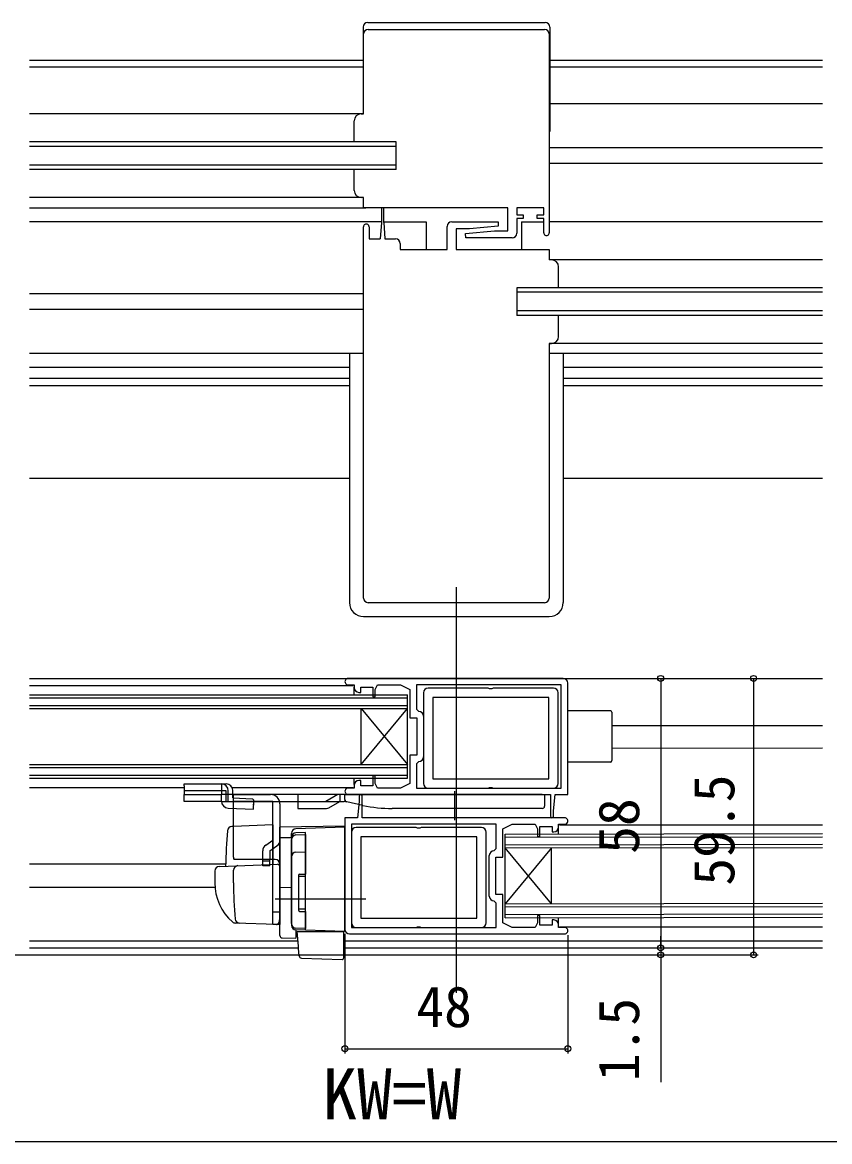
# Model space of a CAD drawing. Units: millimetres, scale not verified. Extents: x -525 to 525, y -780 to 776.
# Drawn here: x -93.5 to 80.4, y -606.8 to -365.9 of the extents above; entities that cross this region are included whole.
import ezdxf
from ezdxf.enums import TextEntityAlignment as Align

# ---------------------------------------------------------------- set-up
doc = ezdxf.new("R2010")
doc.units = ezdxf.units.MM
doc.header["$LTSCALE"] = 4
for name, color, linetype in [('0-2_YKK_11', 7, 'Continuous'), ('0-3_YKK_12', 2, 'Continuous'), ('0-4_YKK_13', 4, 'Continuous'), ('0-6_YKK_D', 6, 'Continuous')]:
    doc.layers.add(name, color=color, linetype=linetype)
doc.styles.add('ＭＳ ゴシック', font='')
doc.styles.get('ＭＳ ゴシック').set_extended_font_data('MS Gothic')

msp = doc.modelspace()

# ---------------------------------------------------------------- linework, layer by layer
at = {"layer": '0-2_YKK_11'}
for p, q in [((-19.999, -385.599), (-19.999, -368.399)), ((-18.999, -367.399), (19.001, -367.399)), ((20.001, -368.399), (20.001, -411.199)), ((-19.999, -489.799), (-19.999, -409.899)), ((-14.399, -412.499), (-13.099, -412.499)), ((20.001, -434.999), (20.001, -489.799)), ((19.001, -490.799), (-18.999, -490.799)), ((22.996, -507.099), (-23.304, -507.099)), ((-7.104, -510.199), (-7.104, -529.699)), ((21.896, -529.699), (21.896, -510.199)), ((-7.104, -515.199), (-7.104, -523.999)), ((-22.604, -540.199), (-22.604, -559.699)), ((6.396, -559.699), (6.396, -540.199)), ((7.096, -553.999), (7.096, -545.199)), ((-23.004, -562.099), (23.296, -562.099))]:
    msp.add_line(p, q, dxfattribs=at)
for points in [[(12.001, -412.299), (2.023, -412.299), (1.981, -411.343), (8.194, -410.799), (11.071, -410.799), (11.071, -405.799), (-19.999, -405.799), (-19.999, -403.599)], [(18.801, -411.199), (18.801, -408.099), (17.401, -408.099), (17.401, -407.299), (18.801, -407.299), (18.801, -405.799), (13.001, -405.799), (13.001, -407.299), (14.401, -407.299), (14.401, -408.099), (13.001, -408.099), (13.001, -411.299)], [(-0.999, -408.799), (8.979, -408.799), (9.021, -409.756), (2.808, -410.299), (-0.069, -410.299), (-0.069, -414.799), (20.001, -414.799), (20.001, -416.999)], [(-18.799, -409.899), (-18.799, -412.499), (-17.399, -412.499)], [(-12.099, -413.499), (-12.099, -414.799), (-1.999, -414.799), (-1.999, -409.799)], [(-23.304, -532.099), (20.296, -532.099), (20.296, -536.799), (20.596, -537.099), (20.896, -536.799), (20.896, -535.599), (21.296, -532.099), (23.996, -532.099), (23.996, -508.099)], [(-23.304, -508.499), (-22.004, -508.499), (-22.004, -509.099)], [(-21.004, -510.099), (-20.604, -510.099), (-20.604, -508.999), (-18.004, -508.999), (-18.004, -511.099), (-17.504, -511.099), (-17.504, -509.499), (-17.004, -508.499), (-12.004, -508.499), (-10.004, -509.499), (-10.004, -515.599), (-8.504, -515.599), (-8.504, -523.599), (-10.004, -523.599), (-10.004, -529.699), (-12.004, -530.699), (-17.004, -530.699), (-17.504, -529.699), (-17.504, -528.099), (-18.004, -528.099), (-18.004, -530.199), (-20.604, -530.199), (-20.604, -529.099), (-21.004, -529.099)], [(-8.604, -530.699), (22.596, -530.699), (22.596, -508.499), (-8.604, -508.499), (-8.604, -513.699), (-8.104, -514.199)], [(20.896, -509.199), (7.916, -509.199), (7.656, -509.349), (7.136, -509.349), (6.876, -509.199), (-6.104, -509.199)], [(-8.104, -524.999), (-8.604, -525.499), (-8.604, -530.699)], [(23.296, -537.099), (-20.304, -537.099), (-20.304, -532.399), (-20.604, -532.099), (-20.904, -532.399), (-20.904, -533.599), (-21.304, -537.099), (-24.004, -537.099), (-24.004, -561.099)], [(-22.004, -530.099), (-22.004, -530.699), (-23.304, -530.699)], [(-6.104, -530.699), (6.876, -530.699), (7.136, -530.549), (7.656, -530.549), (7.916, -530.699), (20.896, -530.699)], [(8.596, -538.499), (-22.604, -538.499), (-22.604, -560.699), (8.596, -560.699), (8.596, -555.499), (8.096, -554.999)], [(5.396, -539.199), (-7.584, -539.199), (-7.844, -539.349), (-8.364, -539.349), (-8.624, -539.199), (-21.604, -539.199)], [(8.096, -544.199), (8.596, -543.699), (8.596, -538.499)], [(20.996, -559.099), (20.596, -559.099), (20.596, -560.199), (17.996, -560.199), (17.996, -558.099), (17.496, -558.099), (17.496, -559.699), (16.996, -560.699), (11.996, -560.699), (9.996, -559.699), (9.996, -553.599), (8.496, -553.599), (8.496, -545.599), (9.996, -545.599), (9.996, -539.499), (11.996, -538.499), (16.996, -538.499), (17.496, -539.499), (17.496, -541.099), (17.996, -541.099), (17.996, -538.999), (20.596, -538.999), (20.596, -540.099), (20.996, -540.099)], [(21.996, -539.099), (21.996, -538.499), (23.296, -538.499)], [(-21.604, -560.699), (-8.624, -560.699), (-8.364, -560.549), (-7.844, -560.549), (-7.584, -560.699), (5.396, -560.699)], [(23.296, -560.699), (21.996, -560.699), (21.996, -560.099)]]:
    msp.add_lwpolyline(points, dxfattribs=at)
for points in [[(19.896, -511.199), (-5.104, -511.199), (-5.104, -528.699), (19.896, -528.699)], [(4.396, -541.199), (-20.604, -541.199), (-20.604, -558.699), (4.396, -558.699)]]:
    msp.add_lwpolyline(points, close=True, dxfattribs=at)
for centre, radius, start, end in [((-18.999, -368.399), 1, 89.99998, 179.99996), ((19.001, -368.399), 1, 0, 89.99998), ((-19.399, -409.899), 0.6, 359.99998, 180.00002), ((-0.999, -409.799), 1, 89.99998, 179.99996), ((12.001, -411.299), 1, 270, 359.99998), ((19.401, -411.199), 0.6, 179.99996, 0), ((-13.099, -413.499), 1, 0, 89.99998), ((-18.999, -489.799), 1, 180.00002, 270), ((19.001, -489.799), 1, 270, 359.99998), ((-23.304, -507.799), 0.7, 89.99999, 270.00001), ((22.996, -508.099), 1, 0.00001, 89.99999), ((-21.004, -509.099), 1, 180.00001, 269.99999), ((-6.104, -510.199), 1, 90.00001, 179.99999), ((20.896, -510.199), 1, 0.00001, 89.99999), ((-8.104, -515.199), 1, 0.00001, 89.99999), ((-8.104, -523.999), 1, 270.00001, 359.99999), ((-21.004, -530.099), 1, 90.00001, 179.99999), ((-6.104, -529.699), 1, 180.00001, 269.99999), ((20.896, -529.699), 1, 270.00001, 359.99999), ((-23.304, -531.399), 0.7, 89.99999, 270.00001), ((23.296, -537.799), 0.7, 269.99999, 90.00001), ((-21.604, -540.199), 1, 90.00001, 179.99999), ((5.396, -540.199), 1, 0.00001, 89.99999), ((20.996, -539.099), 1, 270.00001, 359.99999), ((8.096, -545.199), 1, 90.00001, 179.99999), ((8.096, -553.999), 1, 180.00001, 269.99999), ((-23.004, -561.099), 1, 180.00001, 269.99999), ((-21.604, -559.699), 1, 180.00001, 269.99999), ((5.396, -559.699), 1, 270.00001, 359.99999), ((20.996, -560.099), 1, 0.00001, 89.99999), ((23.296, -561.399), 0.7, 269.99999, 90.00001)]:
    msp.add_arc(centre, radius, start, end, dxfattribs=at)
at = {"layer": '0-3_YKK_12'}
for p, q in [((-20.099, -374.099), (-91.954, -374.099)), ((-91.954, -375.499), (-20.099, -375.499)), ((78.871, -374.099), (20.101, -374.099)), ((20.101, -375.499), (78.871, -375.499)), ((78.871, -383.399), (20.101, -383.399)), ((-12.999, -391.599), (-91.954, -391.599)), ((-12.999, -392.599), (-91.954, -392.599)), ((-12.999, -397.599), (-12.999, -391.599)), ((78.871, -392.899), (20.001, -392.899)), ((-12.999, -396.599), (-91.954, -396.599)), ((78.871, -396.299), (20.001, -396.299)), ((-12.999, -397.599), (-91.954, -397.599)), ((-91.954, -405.799), (-19.499, -405.799)), ((-16.149, -408.799), (-91.954, -408.799)), ((-15.649, -408.799), (-6.499, -408.799)), ((-6.499, -408.799), (-6.499, -414.799)), ((14.001, -408.799), (18.801, -408.799)), ((14.001, -408.799), (14.001, -414.799)), ((78.871, -408.799), (20.001, -408.799)), ((13.001, -422.999), (13.001, -428.999)), ((78.871, -422.999), (13.001, -422.999)), ((-19.999, -424.299), (-91.954, -424.299)), ((78.871, -423.999), (13.001, -423.999)), ((-19.999, -427.699), (-91.954, -427.699)), ((78.871, -427.999), (13.001, -427.999)), ((78.871, -428.999), (13.001, -428.999)), ((78.871, -437.199), (20.001, -437.199)), ((-22.999, -440.199), (-91.954, -440.199)), ((78.871, -440.199), (23.001, -440.199)), ((-91.954, -442.469), (-22.999, -442.469)), ((23.001, -442.469), (78.871, -442.469)), ((-22.999, -444.099), (-91.954, -444.099)), ((78.871, -444.099), (23.001, -444.099)), ((-22.999, -464.099), (-91.954, -464.099)), ((78.871, -464.099), (23.001, -464.099)), ((-0.004, -574.812), (-0.004, -487.443)), ((-91.954, -507.1), (78.871, -507.1)), ((-91.954, -508.597), (-22.207, -508.597)), ((-91.954, -510.6), (-10.504, -510.6)), ((-22.004, -510.6), (-22.004, -508.999)), ((-10.504, -528.6), (-10.504, -510.6)), ((-91.954, -511.3), (-10.504, -511.3)), ((-91.954, -512.9), (-10.504, -512.9)), ((-91.954, -513.6), (-10.504, -513.6)), ((-20.504, -525.6), (-20.504, -513.6)), ((-20.504, -525.6), (-10.504, -513.6)), ((-20.504, -513.6), (-10.504, -525.6)), ((33.496, -517.233), (78.871, -517.211)), ((78.871, -522.133), (33.496, -522.163)), ((-91.954, -525.6), (-10.504, -525.6)), ((-91.954, -526.3), (-10.504, -526.3)), ((-91.954, -527.9), (-10.504, -527.9)), ((-91.954, -528.6), (-10.504, -528.6)), ((-21.991, -529.939), (-21.99, -528.6)), ((-91.954, -530.6), (-58.604, -530.6)), ((-48.277, -530.6), (-22.205, -530.6)), ((21.987, -540.571), (21.998, -538.953)), ((22.193, -538.602), (78.871, -538.6)), ((10.496, -540.599), (78.871, -540.476)), ((10.496, -558.599), (10.496, -540.599)), ((10.496, -541.299), (78.871, -541.176)), ((10.496, -542.899), (78.871, -542.776)), ((10.496, -543.599), (78.871, -543.476)), ((20.496, -555.599), (10.496, -543.599)), ((20.496, -543.599), (10.496, -555.599)), ((20.496, -555.599), (20.496, -543.599)), ((-49.677, -547.1), (-91.954, -547.1)), ((-51.968, -552.1), (-91.954, -552.1)), ((10.496, -555.599), (78.871, -555.476)), ((10.496, -556.299), (78.871, -556.176)), ((10.496, -557.896), (78.871, -557.775)), ((10.496, -558.599), (78.871, -558.476)), ((21.997, -560.231), (21.997, -558.57)), ((22.2, -560.602), (78.871, -560.602)), ((-91.954, -563.6), (-34.129, -563.6)), ((-24.304, -563.6), (78.871, -563.6)), ((-91.954, -565.1), (-33.998, -565.1)), ((-24.304, -565.1), (78.871, -565.1))]:
    msp.add_line(p, q, dxfattribs=at)
at = {"layer": '0-4_YKK_13'}
for p, q in [((-19.099, -365.899), (19.101, -365.899)), ((-20.099, -366.899), (-20.099, -385.599)), ((20.101, -366.899), (20.101, -389.395)), ((-19.999, -385.601), (-91.954, -385.6)), ((-21.999, -391.599), (-21.999, -387.099)), ((-20.499, -385.599), (-19.999, -385.599)), ((20.101, -389.395), (20.001, -389.395)), ((-21.999, -402.099), (-21.999, -397.599)), ((-19.999, -403.599), (-91.954, -403.6)), ((-19.999, -403.599), (-20.499, -403.599)), ((-16.149, -406.049), (-16.149, -408.999)), ((-15.649, -408.999), (-15.649, -406.049)), ((-16.149, -408.999), (-16.399, -412.499)), ((-15.649, -408.999), (-15.399, -412.499)), ((-17.399, -412.499), (-16.399, -412.499)), ((-15.399, -412.499), (-14.399, -412.499)), ((20.501, -416.999), (20.001, -416.999)), ((78.871, -416.999), (20.001, -416.999)), ((22.001, -422.999), (22.001, -418.499)), ((22.001, -433.499), (22.001, -428.999)), ((20.001, -434.999), (20.501, -434.999)), ((78.871, -434.999), (20.001, -434.999)), ((-19.999, -437.199), (-91.954, -437.199)), ((-22.999, -437.199), (-22.999, -490.797)), ((23.001, -437.199), (23.001, -490.797)), ((-19.999, -493.797), (20.001, -493.797)), ((33.196, -514.1), (24.03, -514.1)), ((33.496, -514.4), (33.496, -524.8)), ((33.196, -525.1), (24.03, -525.1)), ((-58.604, -530.238), (-58.604, -529.799)), ((-50.604, -529.799), (-49.604, -529.799)), ((-58.604, -530.238), (-58.604, -532.099)), ((-50.604, -531.299), (-58.604, -531.299)), ((-50.604, -530.238), (-50.604, -532.099)), ((-49.604, -531.299), (-50.604, -531.299)), ((-24.004, -532.099), (-50.604, -532.099)), ((-50.604, -533.51), (-50.604, -532.099)), ((-49.604, -533.599), (-49.604, -531.299)), ((-49.138, -532.099), (-49.138, -531.299)), ((-49.138, -533.509), (-49.138, -532.099)), ((-48.104, -532.099), (-48.104, -531.299)), ((-48.104, -532.799), (-48.104, -532.099)), ((-48.004, -545.599), (-48.004, -532.099)), ((-48.004, -532.099), (-40.004, -532.099)), ((-34.104, -532.099), (-34.104, -533.599)), ((-25.506, -532.099), (-28.106, -533.599)), ((-25.104, -532.099), (-25.104, -533.599)), ((18.496, -532.099), (-23.504, -532.099)), ((-0.404, -531.399), (-0.404, -537.599)), ((18.496, -532.099), (18.996, -532.099)), ((18.996, -532.099), (18.996, -534.599)), ((-50.604, -533.599), (-24.159, -533.599)), ((-48.104, -532.799), (-43.904, -532.99)), ((-39.504, -533.599), (-48.004, -533.599)), ((-43.904, -532.99), (-43.613, -533.299)), ((-43.673, -535.239), (-43.622, -533.599)), ((-43.622, -533.599), (-43.613, -533.299)), ((-39.504, -546.099), (-39.504, -533.599)), ((-38.004, -534.099), (-38.004, -541.926)), ((-34.104, -533.599), (-34.104, -535.099)), ((-27.472, -534.965), (-25.104, -533.599)), ((-24.159, -533.599), (-24.054, -533.449)), ((-23.849, -533.599), (-24.159, -533.599)), ((-24.054, -533.449), (-23.954, -533.449)), ((-23.954, -533.449), (-23.849, -533.599)), ((-23.849, -533.599), (-23.798, -533.599)), ((-20.112, -534.433), (-23.609, -533.684)), ((-49.15, -535.009), (-43.673, -535.239)), ((-34.104, -535.099), (-27.972, -535.099)), ((18.496, -535.099), (-13.826, -535.099)), ((-48.004, -538.948), (-48.331, -538.96)), ((-39.504, -538.651), (-48.004, -538.948)), ((-39.504, -538.651), (-39.504, -546.099)), ((-24.004, -538.899), (-38.004, -539.143)), ((-38.004, -539.6), (-38.004, -539.588)), ((-38.004, -539.8), (-38.004, -539.6)), ((-24.004, -539.099), (-34.539, -539.467)), ((-24.004, -561.599), (-24.004, -538.899)), ((-41.049, -542.979), (-39.504, -541.926)), ((-38.004, -541.372), (-35.504, -541.338)), ((-38.004, -541.926), (-38.004, -560.099)), ((-35.504, -541.332), (-35.504, -540.466)), ((-35.504, -541.332), (-35.504, -560.232)), ((-35.504, -559.873), (-35.504, -541.795)), ((-32.504, -540.266), (-34.539, -540.329)), ((-34.539, -540.796), (-32.504, -540.725)), ((-32.504, -543.922), (-32.504, -540.266)), ((-32.504, -540.725), (-32.504, -549.243)), ((-40.204, -544.219), (-38.659, -543.165)), ((-40.204, -544.219), (-40.204, -546.099)), ((-34.539, -544.496), (-32.504, -544.425)), ((-32.504, -544.887), (-32.504, -543.922)), ((-39.004, -546.099), (-47.87, -546.099)), ((-41.704, -546.349), (-40.204, -546.349)), ((-40.204, -547.426), (-40.204, -546.099)), ((-39.504, -546.099), (-39.504, -547.151)), ((-52.004, -548.554), (-52.004, -551.099)), ((-51.039, -547.554), (-47.252, -547.422)), ((-48.004, -551.099), (-48.004, -548.396)), ((-47.252, -547.422), (-38.521, -547.117)), ((-38.004, -547.617), (-38.004, -558.099)), ((-33.704, -549.243), (-32.504, -549.243)), ((-38.004, -551.399), (-38.004, -550.799)), ((-34.004, -549.543), (-34.004, -556.943)), ((-32.504, -549.743), (-34.004, -549.743)), ((-38.004, -552.399), (-38.004, -551.799)), ((-35.504, -552.099), (-38.004, -552.143)), ((-19.504, -554.599), (-39.004, -554.599)), ((-38.004, -555.399), (-38.004, -554.799)), ((-38.004, -556.399), (-38.004, -555.799)), ((-38.004, -556.399), (-38.004, -555.799)), ((-38.004, -556.399), (-38.004, -555.799)), ((-38.004, -556.399), (-38.004, -558.099)), ((-38.004, -556.399), (-38.004, -558.099)), ((-38.004, -557.399), (-39.504, -557.399)), ((-38.042, -558.354), (-38.236, -559.647)), ((-38.004, -558.099), (-38.042, -558.354)), ((-32.504, -556.743), (-34.004, -556.743)), ((-33.704, -557.243), (-32.504, -557.243)), ((-32.504, -557.243), (-32.504, -560.943)), ((-46.745, -559.794), (-47.593, -559.764)), ((-38.748, -560.073), (-47.577, -559.765)), ((-32.504, -560.943), (-34.539, -560.872)), ((-32.504, -561.302), (-34.539, -561.231)), ((-34.539, -561.231), (-34.539, -563.016)), ((-37.513, -562.964), (-34.539, -563.016)), ((-33.988, -565.209), (-34.028, -564.753)), ((-33.847, -566.826), (-33.988, -565.209)), ((-24.304, -565.578), (-24.304, -567.288)), ((-33.366, -567.283), (-24.614, -567.588))]:
    msp.add_line(p, q, dxfattribs=at)
for points in [[(-58.604, -529.799), (-50.604, -529.799), (-50.604, -530.238)], [(-50.604, -533.599), (-58.604, -533.599), (-58.604, -532.099), (-50.604, -532.099)], [(-24.004, -533.195), (-24.004, -532.099), (-23.504, -532.099)], [(-38.004, -552.143), (-38.004, -541.372), (-38.004, -539.143)], [(-40.204, -547.426), (-41.704, -547.426), (-41.704, -546.099), (-41.704, -544.219)], [(-38.004, -560.099), (-39.504, -560.099), (-39.504, -546.099)], [(-24.004, -561.599), (-32.504, -561.302), (-32.504, -560.303), (-32.504, -544.887)], [(-38.004, -562.464), (-38.004, -555.452), (-38.004, -552.599), (-38.004, -552.143)], [(-34.028, -564.753), (-34.304, -561.599), (-34.273, -561.599)], [(-34.273, -561.599), (-24.304, -561.599), (-24.304, -564.941), (-24.304, -565.578)]]:
    msp.add_lwpolyline(points, dxfattribs=at)
for centre, radius, start, end in [((-19.099, -366.899), 1, 90, 180), ((19.101, -366.899), 1, 0, 90), ((-20.499, -387.099), 1.5, 90, 180), ((-20.499, -402.099), 1.5, 180, 270), ((-15.899, -406.049), 0.25, 0, 180), ((20.501, -418.499), 1.5, 0, 90), ((20.501, -433.499), 1.5, 270, 0), ((-19.999, -490.797), 3, 180, 270), ((20.001, -490.797), 3, 270, 0), ((33.196, -514.4), 0.3, 0, 90), ((33.196, -524.8), 0.3, 270, 0), ((-50.621, -531.282), 1.483, 359.35664, 89.34185), ((-49.604, -531.299), 1.5, 0, 90), ((-40.004, -534.099), 2, 0, 90), ((-49.104, -533.51), 1.5, 180, 268.23761), ((-23.504, -533.195), 0.5, 180, 257.90524), ((-13.826, -505.099), 30, 257.90524, 270), ((18.496, -534.599), 0.5, 270, 0), ((-27.972, -534.099), 1, 270, 299.98), ((-48.296, -539.959), 1, 92, 175.1492), ((-34.504, -540.466), 1, 92, 180), ((65.296, -549.599), 115, 175.1492, 178.95761), ((-39.504, -541.926), 1.5, 304.28688, 0), ((-34.504, -541.328), 1, 91.97531, 180.18561), ((-34.504, -541.795), 1, 92, 180), ((-40.204, -544.219), 1.5, 124.28688, 180), ((-47.004, -545.599), 1, 180, 210), ((-39.004, -547.099), 1, 0, 90), ((-34.504, -545.495), 1, 92, 180), ((-51.004, -548.554), 1, 92, 180), ((-47.004, -548.396), 1, 92, 180), ((-38.504, -547.617), 0.5, 0, 92), ((-33.704, -549.543), 0.3, 90, 180), ((-41.004, -551.199), 11, 179.4814, 229.17186), ((32.996, -551.087), 81, 180.00856, 185.53061), ((-33.704, -556.943), 0.3, 180, 270), ((-47.542, -558.765), 1, 229.17186, 268), ((-46.632, -558.797), 1, 185.53061, 268), ((-38.731, -559.573), 0.5, 268, 351.46923), ((-34.504, -559.873), 1, 180, 268), ((-34.504, -560.232), 1, 180, 268), ((-37.504, -562.464), 0.5, 180, 196.57035), ((-37.504, -562.464), 0.5, 180, 269), ((-33.349, -566.783), 0.5, 185, 268.02699), ((-24.604, -567.288), 0.3, 268, 0)]:
    msp.add_arc(centre, radius, start, end, dxfattribs=at)
msp.add_ellipse((-47.604, -532.799), major_axis=(0, 9.5), ratio=0.421053, start_param=4.5538307, end_param=4.6280786, dxfattribs=at)
at = {"layer": '0-6_YKK_D'}
for p, q in [((23.996, -507.099), (64.996, -507.099)), ((43.996, -507.1), (43.996, -565.1)), ((63.996, -507.099), (63.996, -566.6)), ((-24.004, -562.099), (-24.004, -587.8)), ((23.996, -562.399), (23.996, -587.8)), ((43.996, -565.1), (43.996, -562.55)), ((43.996, -565.1), (43.996, -566.6)), ((-195.499, -566.6), (44.996, -566.6)), ((-195.499, -566.6), (64.996, -566.6)), ((43.996, -566.6), (43.996, -593.972)), ((-24.004, -586.8), (23.996, -586.8)), ((-199.499, -606.8), (199.501, -606.8))]:
    msp.add_line(p, q, dxfattribs=at)
for centre in [(43.996, -507.1), (63.996, -507.099), (43.996, -565.1), (43.996, -565.1), (43.996, -566.6), (63.996, -566.6), (-24.004, -586.8), (23.996, -586.8)]:
    msp.add_circle(centre, 0.637, dxfattribs=at)

# ---------------------------------------------------------------- texts
at = {"layer": '0-6_YKK_D', "style": 'ＭＳ ゴシック'}
for s, p in [('59.5', (62.496, -551.713)), ('58', (41.996, -544.861)), ('1.5', (41.996, -593.813))]:
    msp.add_text(s, height=8.798, rotation=90, dxfattribs=at).set_placement(p, align=Align.BOTTOM_LEFT)
for s, height, p in [('48', 8.798, (-8.629, -584.8)), ('KW=W', 11, (-28.849, -605.3))]:
    msp.add_text(s, height=height, dxfattribs=at).set_placement(p, align=Align.BOTTOM_LEFT)

doc.saveas('drawing.dxf')
